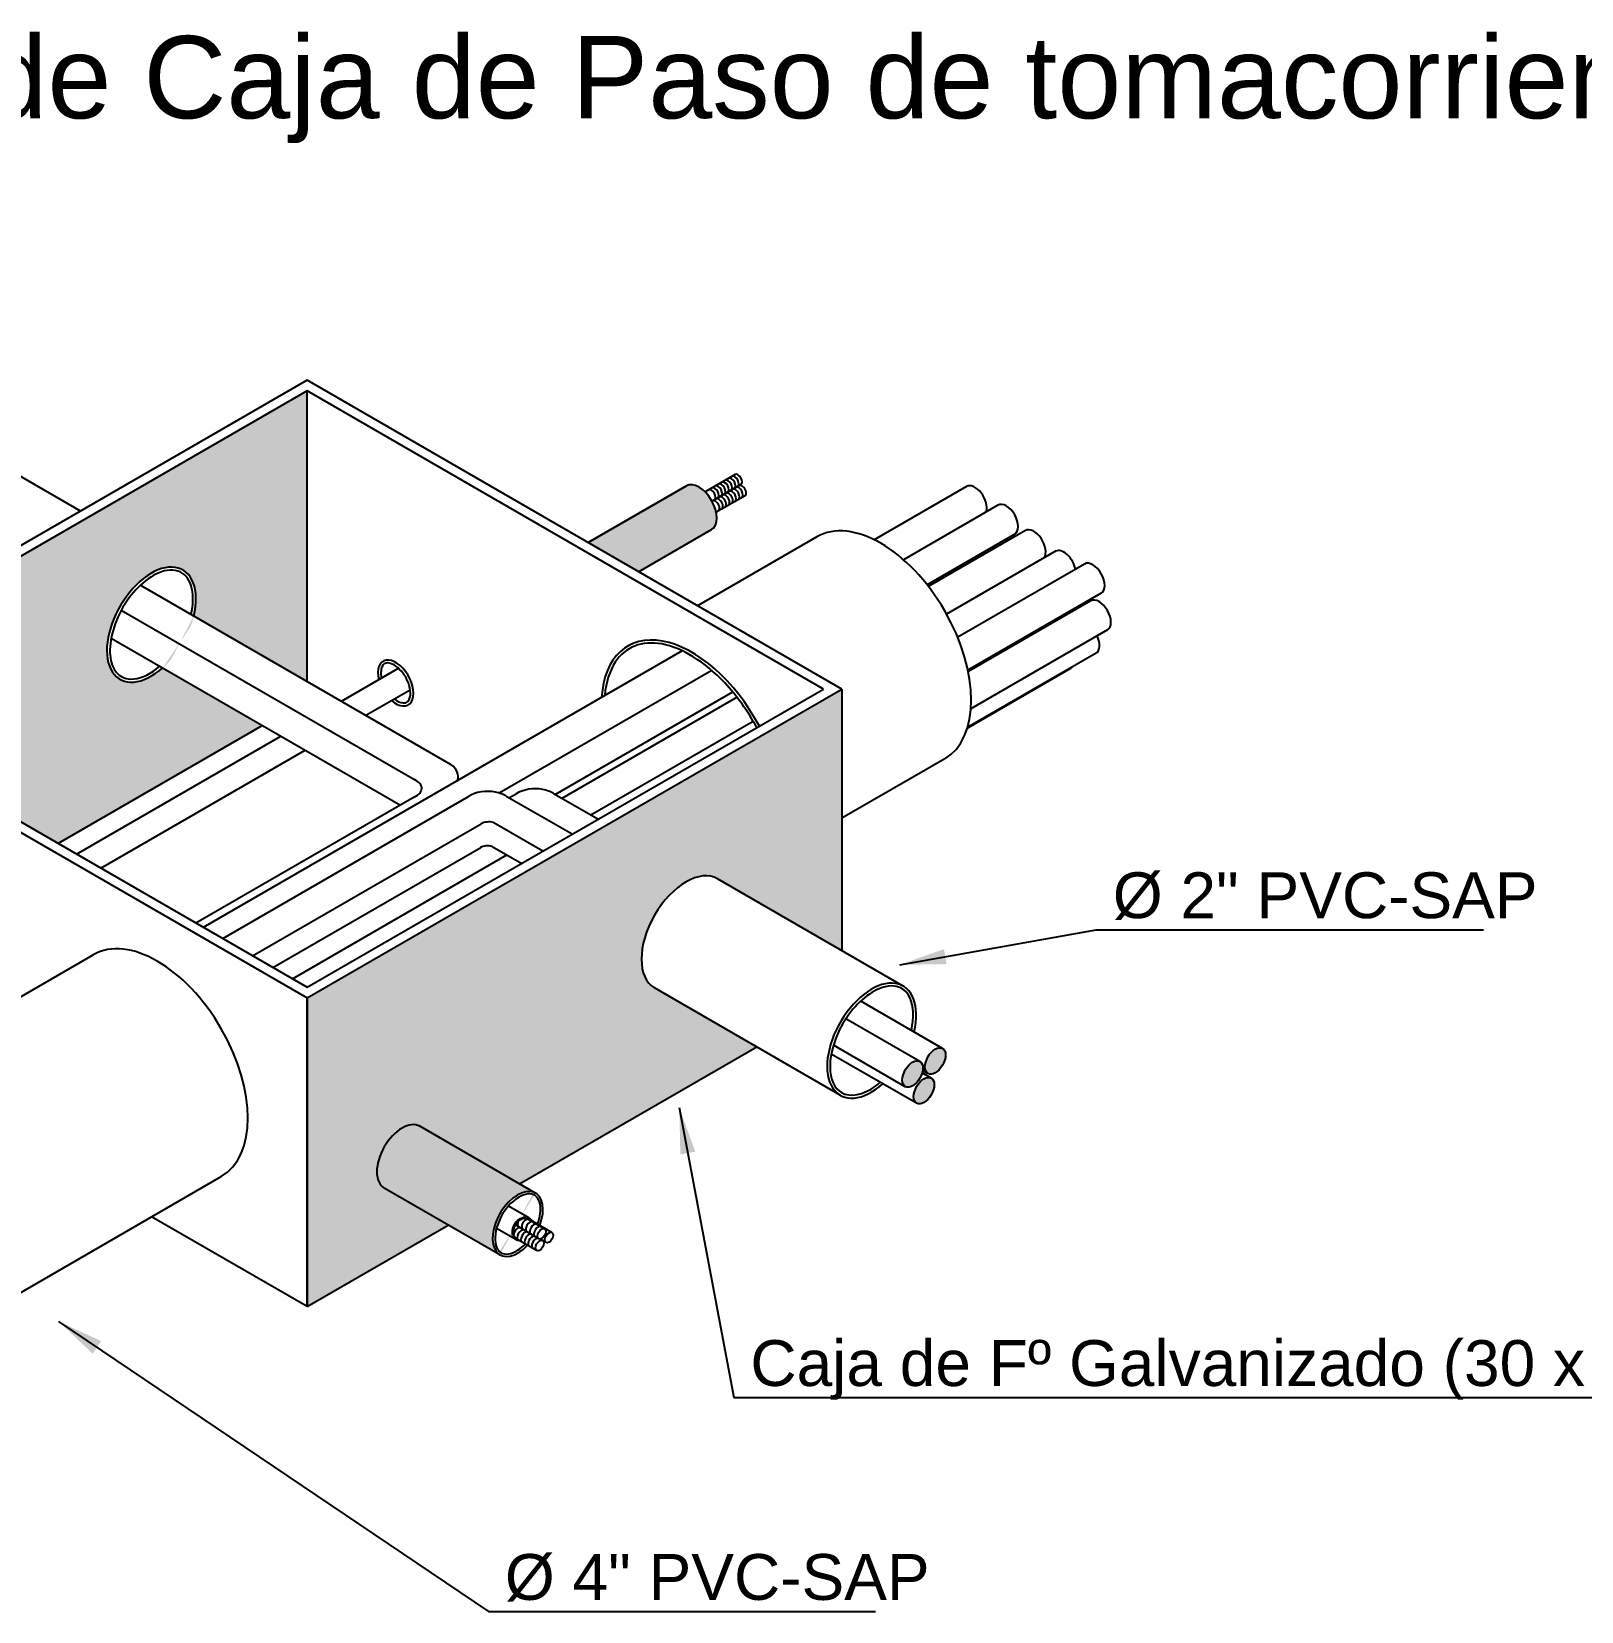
# Model space of a CAD drawing. Header units: millimetres. Extents: x 3354 to 3637, y 1117 to 1358.
# Drawn here: x 3619.31 to 3626.84, y 1350.48 to 1358.15 of the extents above; entities that cross this region are included whole.
import ezdxf

# ---------------------------------------------------------------- set-up
doc = ezdxf.new("R2010")
doc.units = ezdxf.units.MM
doc.layers.add('sombra', color=253, linetype='Continuous', lineweight=0)
doc.layers.add('TEXTO 1', color=255, linetype='Continuous', lineweight=18)
doc.layers.add('texto', color=7, linetype='Continuous', lineweight=9, true_color=0x000000)
doc.styles.add('1', font='arial.ttf')
doc.styles.get("Standard").update_dxf_attribs({"font": 'arial.ttf'})
doc.dimstyles.new('DIM_50DET', dxfattribs={"dimscale": 0.05, "dimtxt": 1.5, "dimasz": 2, "dimexe": 1, "dimexo": 1, "dimgap": 1, "dimtad": 1, "dimtih": 1, "dimtoh": 1, "dimzin": 0, "dimdsep": 46, "dimtxsty": 'Standard', "dimcen": 1, "dimclrd": 2, "dimclre": 2, "dimclrt": 2, "dimadec": 0, "dimazin": 0, "dimtfac": 1, "dimtofl": 0, "dimtmove": 2, "dimatfit": 3, "dimfxl": 1, "dimtolj": 1, "dimtzin": 0, "dimarcsym": 0})

msp = doc.modelspace()

# ---------------------------------------------------------------- hatches: boundary and pattern name
h = msp.add_hatch()
h.set_pattern_fill('DOTS', color=256, scale=0.03, angle=30, style=0)
h.set_pattern_definition([(29.99999999999999, (2684.757136628337, 727.2166966377812), (-0.003190270072383049, 0.05315070985523389), [0, -0.04762499999999999])])
edge = h.paths.add_edge_path()
edge.add_line((3622.835554904106, 1353.222314704794), (3622.339128960191, 1353.508926357145))
edge.add_ellipse((3622.492222069116, 1353.774091400091), major_axis=(-0.1530931089237246, -0.2651650429450846), ratio=0.5773502691875979, start_angle=180, end_angle=360, ccw=False)
edge.add_line((3622.64531517804, 1354.039256443036), (3623.248827360222, 1353.690818522194))
edge.add_line((3623.248827360222, 1353.690818522194), (3623.248827360222, 1354.960917668581))
edge.add_line((3623.248827360222, 1354.960917668581), (3620.650751148868, 1353.460917668581))
edge.add_line((3620.650751148868, 1353.460917668581), (3620.650751148868, 1351.960917668581))
edge.add_line((3620.650751148868, 1351.960917668581), (3621.337006147045, 1352.357127176511))
edge.add_line((3621.337006147045, 1352.357127176511), (3621.025632673728, 1352.536898735149))
edge.add_ellipse((3621.112235214107, 1352.686898735148), major_axis=(-0.08660254037834458, -0.1499999999997052), ratio=0.5773502691897625, start_angle=180, end_angle=360, ccw=False)
edge.add_line((3621.198837754486, 1352.836898735148), (3621.683416308558, 1352.557127176511))
edge.add_line((3621.683416308558, 1352.557127176511), (3622.835554904106, 1353.222314704794))
edge = h.paths.add_edge_path()
edge.add_ellipse((3619.894145857762, 1355.274091400091), major_axis=(-0.1530931089237246, -0.2651650429450846), ratio=0.5773502691875979, start_angle=117.13735231140569, end_angle=419.6687388485504, ccw=False)
edge.add_line((3620.100215427792, 1355.316381674737), (3620.650751148868, 1354.998529727975))
edge.add_line((3620.650751148868, 1354.998529727975), (3620.650751148868, 1356.409767077601))
edge.add_line((3620.650751148868, 1356.409767077601), (3618.14127035993, 1354.960917668581))
edge.add_line((3618.14127035993, 1354.960917668581), (3619.440308465607, 1354.210917668581))
edge.add_line((3619.440308465607, 1354.210917668581), (3620.433339002508, 1354.784244116374))
edge.add_line((3620.433339002508, 1354.784244116374), (3619.948971794757, 1355.063893654155))
h = msp.add_hatch(color=16)
h.set_gradient(color1=(51, 51, 51), color2=(0, 0, 0), rotation=119.99999999999997, one_color=1)
h.paths.add_polyline_path([(3621.511368768902, 1355.380013285479), (3621.510295026157, 1355.379563708033), (3621.508290236836, 1355.378406242379)])
h.paths.add_polyline_path([(3622.01700308783, 1355.672111743841), (3622.261952062108, 1355.530690387603), (3622.616722802627, 1355.735517370143), (3622.619653808809, 1355.737379935568), (3622.622430228058, 1355.739493536236), (3622.625045371734, 1355.741853080297), (3622.62749293973, 1355.744452883403), (3622.629767035638, 1355.747286682401), (3622.631862180963, 1355.750347650421), (3622.633773328316, 1355.753628413321), (3622.635495873576, 1355.757121067459), (3622.63702566698, 1355.760817198722), (3622.638359023122, 1355.764707902808), (3622.63949272983, 1355.76878380667), (3622.640424055906, 1355.773035091099), (3622.641150757702, 1355.777451514377), (3622.641671084532, 1355.782022436954), (3622.641983782883, 1355.786736847077), (3622.642088099435, 1355.791583387321), (3622.641983782883, 1355.796550381943), (3622.641671084532, 1355.80162586502), (3622.641150757702, 1355.806797609268), (3622.640424055905, 1355.812053155502), (3622.63949272983, 1355.817379842651), (3622.638359023122, 1355.822764838259), (3622.63702566698, 1355.828195169401), (3622.635495873576, 1355.833657753932), (3622.633773328316, 1355.839139432007), (3622.631862180963, 1355.844626997786), (3622.629767035638, 1355.85010723124), (3622.62749293973, 1355.855566930007), (3622.625045371734, 1355.860992941196), (3622.622430228057, 1355.866372193069), (3622.619653808808, 1355.871691726537), (3622.616722802626, 1355.87693872638), (3622.61364427056, 1355.882100552114), (3622.610425629064, 1355.887164768449), (3622.607074632127, 1355.892119175244), (3622.603599352594, 1355.896951836899), (3622.600008162719, 1355.901651111111), (3622.596309713992, 1355.906205676914), (3622.592512916299, 1355.910604561961), (3622.58862691646, 1355.914837168953), (3622.584661076188, 1355.918893301169), (3622.580624949539, 1355.922763187031), (3622.576528259897, 1355.926437503645), (3622.572380876546, 1355.92990739926), (3622.568192790895, 1355.933164514594), (3622.563974092409, 1355.936201002971), (3622.559734944303, 1355.939009549224), (3622.555485559056, 1355.94158338732), (3622.551236173809, 1355.943916316657), (3622.546997025703, 1355.946002717004), (3622.542778327217, 1355.947837562039), (3622.538590241566, 1355.949416431461), (3622.534442858215, 1355.950735521635), (3622.530346168573, 1355.951791654756), (3622.526310041925, 1355.952582286508), (3622.522344201653, 1355.953105512189), (3622.518458201813, 1355.953360071304), (3622.514661404121, 1355.953345350596), (3622.510962955394, 1355.95306138553), (3622.507371765518, 1355.952508860201), (3622.503896485985, 1355.951689105693), (3622.500545489048, 1355.950604096864), (3622.497326847552, 1355.949256447598), (3622.494248315486, 1355.947649404498)])
h.paths.add_polyline_path([(3621.632769513295, 1355.167431673677), (3621.633695730158, 1355.168136773449), (3621.630764723976, 1355.166274208023)])
h = msp.add_hatch(color=18)
h.set_gradient(color1=(51, 51, 51), color2=(51, 51, 51), rotation=300, one_color=1, tint=0.2000000029802322)
edge = h.paths.add_edge_path()
edge.add_ellipse((3621.67447027773, 1352.362292169818), major_axis=(-0.08660254037834458, -0.1499999999997052), ratio=0.5773502691897625, start_angle=180.0000000000378, end_angle=360.0000000000378, ccw=False)
edge.add_line((3621.752403304657, 1352.517297515742), (3621.198837754485, 1352.836898735148))
edge.add_ellipse((3621.112235214107, 1352.686898735148), major_axis=(-0.08660254037834458, -0.1499999999997052), ratio=0.5773502691897625, start_angle=180, end_angle=360)
edge.add_line((3621.02563267373, 1352.536898735148), (3621.579198223901, 1352.217297515743))
edge = h.paths.add_edge_path()
edge.add_line((3618.052674937514, 1354.653336684441), (3617.937139594215, 1354.720041045996))
edge.add_ellipse((3617.850537053837, 1354.570041045996), major_axis=(-0.08660254037834458, -0.1499999999997052), ratio=0.5773502691897625, start_angle=180, end_angle=254.0438781764396)
edge.add_ellipse((3617.850537053837, 1354.570041045996), major_axis=(-0.08660254037834458, -0.1499999999997052), ratio=0.5773502691897625, start_angle=254.0438781764396, end_angle=254.8796527911875)
edge.add_ellipse((3617.850537053837, 1354.570041045996), major_axis=(-0.08660254037834458, -0.1499999999997052), ratio=0.5773502691897625, start_angle=254.8796527911875, end_angle=273.8307443501911)
edge.add_ellipse((3617.850537053837, 1354.570041045996), major_axis=(-0.08660254037834458, -0.1499999999997052), ratio=0.5773502691897625, start_angle=273.8307443501911, end_angle=280.9261625994182)
edge.add_ellipse((3617.850537053837, 1354.570041045996), major_axis=(-0.08660254037834458, -0.1499999999997052), ratio=0.5773502691897625, start_angle=280.9261625994182, end_angle=288.9428290006692)
edge.add_ellipse((3617.850537053837, 1354.570041045996), major_axis=(-0.08660254037834458, -0.1499999999997052), ratio=0.5773502691897625, start_angle=288.9428290006692, end_angle=292.5027438886084)
edge.add_ellipse((3617.850537053837, 1354.570041045996), major_axis=(-0.08660254037834458, -0.1499999999997052), ratio=0.5773502691897625, start_angle=292.5027438886084, end_angle=360)
edge.add_line((3617.763934513457, 1354.420041045996), (3618.052674937514, 1354.253336684441))
edge.add_line((3618.052674937514, 1354.253336684441), (3618.052674937515, 1354.653336684441))
h = msp.add_hatch(color=18)
edge = h.paths.add_edge_path()
edge.add_ellipse((3623.593325608555, 1353.090692573355), major_axis=(-0.0354203803422946, -0.06134989837638066), ratio=0.5773502691889173, start_angle=113.5875091132236, end_angle=123.6621810563584)
edge.add_ellipse((3623.593325608555, 1353.090692573355), major_axis=(-0.0354203803422946, -0.06134989837638066), ratio=0.5773502691889173, start_angle=123.6621810563584, end_angle=180.0000000000016)
edge.add_ellipse((3623.593325608555, 1353.090692573355), major_axis=(-0.0354203803422946, -0.06134989837638066), ratio=0.5773502691889173, start_angle=180.0000000000016, end_angle=360.0000000000016)
edge.add_ellipse((3623.593325608555, 1353.090692573355), major_axis=(-0.0354203803422946, -0.06134989837638066), ratio=0.5773502691889173, start_angle=1.64763114765459e-12, end_angle=113.5875091132236)
edge = h.paths.add_edge_path()
edge.add_ellipse((3623.703433060212, 1353.154263140209), major_axis=(-0.0354203803422946, -0.06134989837638066), ratio=0.5773502691889173, start_angle=1.642770878782452e-12, end_angle=180.0000000000016)
edge.add_ellipse((3623.703433060212, 1353.154263140209), major_axis=(-0.0354203803422946, -0.06134989837638066), ratio=0.5773502691889173, start_angle=180.0000000000016, end_angle=360.0000000000016)
edge = h.paths.add_edge_path()
edge.add_ellipse((3623.648379334383, 1353.009839579812), major_axis=(-0.0354203803422946, -0.06134989837638066), ratio=0.5773502691889173, start_angle=1.637910609910315e-12, end_angle=180.0000000000016)
edge.add_ellipse((3623.648379334383, 1353.009839579812), major_axis=(-0.0354203803422946, -0.06134989837638066), ratio=0.5773502691889173, start_angle=180.0000000000016, end_angle=360.0000000000016)

# ---------------------------------------------------------------- linework, layer by layer
for p, q in [((3620.650751148868, 1356.460917668581), (3618.052674937514, 1354.960917668581)), ((3623.248827360222, 1354.960917668581), (3620.650751148868, 1356.460917668581)), ((3620.650751148868, 1356.409767077601), (3618.14127035993, 1354.960917668581)), ((3623.160231937806, 1354.960917668581), (3620.650751148868, 1356.409767077601)), ((3620.650751148868, 1354.998529727975), (3620.650751148868, 1356.409767077601)), ((3618.764869170022, 1356.27963299034), (3619.550813022772, 1355.825868095388)), ((3622.73053101464, 1356.002799483661), (3622.584859786716, 1355.918696161005)), ((3622.01700308783, 1355.672111743841), (3622.494248315486, 1355.947649404498)), ((3622.494248315486, 1355.947649404498), (3622.01700308783, 1355.672111743841)), ((3622.758759428464, 1355.953906436703), (3622.618865106054, 1355.873138412001)), ((3623.855487825945, 1355.944744218948), (3623.407172643995, 1355.685909327968)), ((3622.778774039246, 1355.900376834359), (3622.639028679638, 1355.819694813371)), ((3624.007795121095, 1355.854459323053), (3623.548608068389, 1355.589347554565)), ((3622.261952062108, 1355.530690387603), (3622.616722802627, 1355.735517370143)), ((3622.261952062108, 1355.530690387603), (3622.616722802627, 1355.735517370143)), ((3623.127347077139, 1355.699960929938), (3622.548056979849, 1355.365507636329)), ((3624.089474559242, 1355.712986386255), (3623.663848687014, 1355.467251174351)), ((3624.14169739666, 1355.730743712006), (3623.670520396473, 1355.458709544112)), ((3624.287827808108, 1355.630100126713), (3623.758664458271, 1355.32458752424)), ((3624.428409493511, 1355.568387290125), (3623.812424283865, 1355.212748063519)), ((3619.841521427548, 1355.465738725416), (3621.349530002409, 1354.59508956878)), ((3624.510088931659, 1355.426914353326), (3623.862219239199, 1355.052866611984)), ((3624.458246982594, 1355.389644985521), (3623.863579783163, 1355.046313717851)), ((3619.747474437368, 1355.343827936689), (3621.17298157189, 1354.520811008841)), ((3624.539926420742, 1355.248172048722), (3623.876814742341, 1354.865324342694)), ((3619.698701809099, 1355.208387097746), (3621.103765976075, 1354.397172922713)), ((3622.47368151547, 1355.146957973628), (3620.146360307402, 1353.803278447659)), ((3624.484543853286, 1355.135395002817), (3623.860845559714, 1354.77530262513)), ((3620.817718877734, 1354.902130864769), (3621.094581975892, 1355.061977849019)), ((3622.61725631001, 1355.051631366154), (3621.584727088207, 1354.455500342001)), ((3624.3609852406, 1355.0609161139), (3623.859701232276, 1354.771499656754)), ((3618.052674937514, 1354.960917668581), (3620.650751148868, 1353.460917668581)), ((3618.14127035993, 1354.960917668581), (3620.650751148868, 1353.512068259562)), ((3620.650751148868, 1353.460917668581), (3623.248827360222, 1354.960917668581)), ((3620.650751148868, 1353.512068259562), (3623.160231937806, 1354.960917668581)), ((3620.936329110005, 1354.833651215238), (3621.15138812461, 1354.957815595212)), ((3621.856109169658, 1354.448364849087), (3622.719510786389, 1354.946850004925)), ((3623.248827360222, 1354.960917668581), (3623.248827360222, 1353.690818522194)), ((3622.739899236758, 1354.921415167037), (3621.888330610594, 1354.429761791489)), ((3620.433339002508, 1354.784244116374), (3619.440308465607, 1354.210917668581)), ((3622.819035397787, 1354.803536609184), (3622.029984516772, 1354.347977870626)), ((3619.530405484341, 1354.158900130562), (3620.523436021242, 1354.732226578355)), ((3619.649015716613, 1354.090420481031), (3620.642046253513, 1354.663746928824)), ((3623.749517471804, 1354.622330195409), (3623.248827360222, 1354.333256624706)), ((3621.171430831153, 1354.436239245008), (3620.110735439174, 1353.823846474921)), ((3620.240411578782, 1353.74897792081), (3621.435777082037, 1354.439122515894)), ((3621.938015379683, 1354.255270609741), (3621.621768269141, 1354.437855964143)), ((3621.631640103144, 1354.432156458124), (3621.66601278717, 1354.452001536499)), ((3622.064286791268, 1354.328173443211), (3621.852003974273, 1354.450734984747)), ((3621.796383020892, 1354.173499129267), (3621.555298899752, 1354.312689111504)), ((3620.386081496984, 1353.664875354324), (3621.497278500409, 1354.306425243374)), ((3620.484203306758, 1353.608224701038), (3621.495140813207, 1354.19188974252)), ((3621.5506710729, 1354.196715927853), (3621.693633384266, 1354.114176598902)), ((3620.579018625679, 1353.553483051135), (3621.621900861076, 1354.155591390475)), ((3623.547488123865, 1353.518386649908), (3622.64531517804, 1354.039256443036)), ((3618.352638730348, 1352.943281780616), (3619.611546912992, 1353.670112758751)), ((3623.241301906018, 1352.988056564018), (3622.339128960192, 1353.508926357146)), ((3620.650751148868, 1353.460917668581), (3620.650751148868, 1351.960917668581)), ((3620.650751148868, 1351.960917668581), (3620.650751148868, 1353.460917668581)), ((3623.738853440555, 1353.215613038586), (3623.341176678826, 1353.44521182402)), ((3623.628745988897, 1353.152042471731), (3623.26907341254, 1353.359699530511)), ((3621.683416308558, 1352.557127176511), (3622.835554904106, 1353.222314704794)), ((3623.612958954041, 1352.948489681436), (3623.198156417716, 1353.187976037444)), ((3623.557905228212, 1353.029342674978), (3623.208810864613, 1353.230892399775)), ((3623.683799714726, 1353.071189478188), (3623.639960054258, 1353.096500317961)), ((3623.66801267987, 1353.092913241833), (3623.642440051181, 1353.10767760589)), ((3621.761072818108, 1352.512292169818), (3621.198837754486, 1352.836898735148)), ((3618.974809125013, 1351.865651046088), (3620.233717307658, 1352.592482024221)), ((3621.587867737352, 1352.212292169818), (3621.025632673729, 1352.536898735148)), ((3620.650751148868, 1351.960917668581), (3619.895283452154, 1352.397087146643)), ((3621.728815014892, 1352.39162982612), (3621.628788792774, 1352.449379992385)), ((3620.650751148868, 1351.960917668581), (3621.337006147045, 1352.357127176511)), ((3621.664757040472, 1352.286493301035), (3621.570802551201, 1352.340737950707)), ((3621.776286697264, 1352.29014657234), (3621.66324097424, 1352.357992755859)), ((3621.804662596193, 1352.339295070994), (3621.715288841521, 1352.390895032312)), ((3621.840743287303, 1352.321274627567), (3621.72659317033, 1352.38717922833)), ((3621.766265895448, 1352.232748409935), (3621.669640845681, 1352.288534908429)), ((3621.794641794377, 1352.281896908589), (3621.782577022264, 1352.288862508016)), ((3621.812367388375, 1352.272126128913), (3621.783253116369, 1352.288935261693))]:
    msp.add_line(p, q)
for centre, major_axis, ratio, start_param, end_param in [((3622.744645221552, 1355.978352960181), (0.0141142069119375, -0.02444652347888133), 0.5773502691861858, 0, 3.141592653589793), ((3622.555485559057, 1355.84158338732), (0.0612372435700806, -0.1060660171776928), 0.5773502691894541, 0, 3.141592653589793), ((3622.555485559057, 1355.84158338732), (0.0612372435700806, -0.1060660171776928), 0.5773502691894541, 2.604011971145433e-14, 3.141592653589819), ((3622.615546523619, 1355.903817792181), (0.0141142069119375, -0.02444652347888133), 0.5773502691861858, 0, 3.061043079654734), ((3622.631683860861, 1355.91313468818), (0.0141142069119375, -0.02444652347888133), 0.5773502691861858, 0, 3.061043079654734), ((3622.647821198103, 1355.92245158418), (0.0141142069119375, -0.02444652347888133), 0.5773502691861858, 0, 3.061043079654734), ((3622.663958535344, 1355.931768480182), (0.0141142069119375, -0.02444652347888133), 0.5773502691861858, 0, 3.061043079654734), ((3622.680095872585, 1355.941085376181), (0.0141142069119375, -0.02444652347888133), 0.5773502691861858, 0, 3.061043079654734), ((3622.696233209827, 1355.950402272181), (0.0141142069119375, -0.02444652347888133), 0.5773502691861858, 0, 3.061043079654734), ((3622.712370547069, 1355.959719168182), (0.0141142069119375, -0.02444652347888133), 0.5773502691861858, 0, 3.061043079654734), ((3622.716247820609, 1355.896872669837), (0.0141142069119375, -0.02444652347888133), 0.5773502691861858, 0, 3.061043079654734), ((3622.728507884311, 1355.969036064182), (0.0141142069119375, -0.02444652347888133), 0.5773502691861858, 0, 3.061043079654734), ((3622.73238515785, 1355.906189565838), (0.0141142069119375, -0.02444652347888133), 0.5773502691861858, 0, 3.061043079654734), ((3622.748522495092, 1355.915506461838), (0.0141142069119375, -0.02444652347888133), 0.5773502691861858, 0, 3.061043079654734), ((3622.764659832334, 1355.924823357838), (0.0141142069119375, -0.02444652347888133), 0.5773502691861858, 0, 3.222142226981549), ((3623.896327545019, 1355.874007750549), (0.04083971907389321, -0.07073646839954084), 0.5773502691861865, 0.4742956519453056, 3.141592653589793), ((3622.635561134402, 1355.850288189835), (0.0141142069119375, -0.02444652347888133), 0.5773502691861858, 0, 3.061043079654734), ((3622.651698471643, 1355.859605085835), (0.0141142069119375, -0.02444652347888133), 0.5773502691861858, 0, 3.061043079654734), ((3622.667835808885, 1355.868921981836), (0.0141142069119375, -0.02444652347888133), 0.5773502691861858, 0, 3.061043079654734), ((3622.683973146126, 1355.878238877836), (0.0141142069119375, -0.02444652347888133), 0.5773502691861858, 0, 3.061043079654734), ((3622.700110483368, 1355.887555773837), (0.0141142069119375, -0.02444652347888133), 0.5773502691861858, 0, 3.061043079654734), ((3624.048634840169, 1355.783722854653), (0.04083971907389321, -0.07073646839954084), 0.5773502691861865, 0, 3.141592653589793), ((3623.438432274472, 1355.161145562673), (0.3110851973326915, -0.5388153672645947), 0.5773502691897647, 0, 3.141592653589793), ((3624.182537115736, 1355.660007243608), (0.04083971907389321, -0.07073646839954084), 0.5773502691861865, 0.2779012646690323, 3.141592653589793), ((3624.328667527182, 1355.559363658313), (0.04083971907389321, -0.07073646839954084), 0.5773502691861865, 7.313097123564737, 9.42477796076938), ((3619.894145857762, 1355.274091400091), (-0.1530931089237246, -0.2651650429450846), 0.5773502691875978, 2.044432474902619, 7.324601260599441), ((3624.469249212586, 1355.497650821725), (0.04083971907389321, -0.07073646839954084), 0.5773502691861865, 0, 3.141592653589793), ((3624.499086701668, 1355.318908517122), (0.04083971907389321, -0.07073646839954084), 0.5773502691861865, 0, 3.141592653589793), ((3624.362755549796, 1355.365720304329), (0.04083971907389321, -0.07073646839954084), 0.5773502691861865, 1.233557234875025, 1.314938079890759), ((3622.520708321678, 1354.631297391486), (0.3110851973326915, -0.5388153672645947), 0.5773502691897647, 1.515635109601192, 3.855876734543607), ((3624.443704134212, 1355.206131471216), (0.04083971907389321, -0.07073646839954084), 0.5773502691861865, 6.283185307179586, 7.710207984689765), ((3621.081161208802, 1354.990381826828), (0.0612372435700806, -0.1060660171776928), 0.5773502691894541, -1.027479282851005, 4.243976564305521), ((3624.320145521526, 1355.131652582299), (0.04083971907389321, -0.07073646839954084), 0.5773502691861865, 6.283185307179586, 6.542042554570931), ((3621.211678335072, 1354.534565696044), (-0.1731834279031287, 0), 0.5773502691898241, 9.245364143357612, 10.07493874973973), ((3621.115285132344, 1354.478913054502), (-0.09271027380843154, 0), 0.5773502691895228, 2.22134069496054, 4.040672365216283), ((3621.533635983479, 1354.286871923534), (-0.0496876596903334, 0), 0.5773502691887021, 4.261260027135267, 5.533231827371741), ((3621.529008156627, 1354.170898739882), (-0.0496876596903334, 0), 0.5773502691887021, 4.261260027135267, 5.533231827371741), ((3622.492222069116, 1353.774091400091), (-0.1530931089237246, -0.2651650429450846), 0.5773502691875978, 3.141592653589793, 6.283185307179586), ((3619.922632110325, 1353.131297391486), (0.3110851973326915, -0.5388153672645947), 0.5773502691897647, 0, 3.141592653589793), ((3623.394395014941, 1353.253221606963), (-0.1530931089237246, -0.2651650429450846), 0.5773502691875978, 2.044432474902274, 7.324601260599172), ((3621.112235214107, 1352.686898735148), (-0.08660254037834458, -0.1499999999997052), 0.5773502691897625, 3.141592653589793, 6.283185307179586), ((3621.67447027773, 1352.362292169818), (-0.08660254037834458, -0.1499999999997052), 0.5773502691897625, 1.849283188465437, 7.461234662385124), ((3621.67453096189, 1352.318477264289), (-0.01418794946421345, -0.02457424932715312), 0.577350269188793, 3.277658823549725, 5.380175237403696), ((3621.692184775727, 1352.308284830117), (-0.01418794946421345, -0.02457424932715312), 0.577350269188793, 3.34570796498525, 6.283185307179586), ((3621.693802488293, 1352.372337368539), (-0.01418794946421345, -0.02457424932715312), 0.577350269188793, 4.904316730392446, 6.11691136562732), ((3621.709838589564, 1352.298092395946), (-0.01418794946421345, -0.02457424932715312), 0.577350269188793, 3.397014437652787, 6.283185307179586), ((3621.713608857299, 1352.360450262061), (-0.01418794946421345, -0.02457424932715312), 0.577350269188793, 3.429750024707139, 6.11691136562732), ((3621.733415226305, 1352.348563155583), (-0.01418794946421345, -0.02457424932715312), 0.577350269188793, 3.376392848204502, 6.11691136562732), ((3621.753014463886, 1352.336800362315), (-0.01418794946421345, -0.02457424932715312), 0.577350269188793, 3.307866595157249, 6.11691136562732), ((3621.772820832892, 1352.324913255838), (-0.01418794946421345, -0.02457424932715312), 0.577350269188793, 3.141592653589793, 6.11691136562732), ((3621.727492403401, 1352.287899961775), (-0.01418794946421345, -0.02457424932715312), 0.577350269188793, 3.440056725393049, 6.283185307179586), ((3621.745146217238, 1352.277707527604), (-0.01418794946421345, -0.02457424932715312), 0.577350269188793, 3.477933251040467, 6.283185307179586), ((3621.762800031076, 1352.267515093433), (-0.01418794946421345, -0.02457424932715312), 0.577350269188793, 3.512191661968677, 6.283185307179586)]:
    msp.add_ellipse(centre, major_axis=major_axis, ratio=ratio, start_param=start_param, end_param=end_param)
for centre, major_axis, ratio in [((3623.593325608555, 1353.090692573355), (-0.0354203803422946, -0.06134989837638066), 0.5773502691889173), ((3623.703433060212, 1353.154263140209), (-0.0354203803422946, -0.06134989837638066), 0.5773502691889173), ((3623.648379334383, 1353.009839579812), (-0.0354203803422946, -0.06134989837638066), 0.5773502691889173), ((3621.790474646729, 1352.314720821667), (-0.01418794946421345, -0.02457424932715312), 0.577350269188793), ((3621.826555337839, 1352.29670037824), (-0.01418794946421345, -0.02457424932715312), 0.577350269188793), ((3621.780453844913, 1352.257322659262), (-0.01418794946421345, -0.02457424932715312), 0.577350269188793)]:
    msp.add_ellipse(centre, major_axis=major_axis, ratio=ratio)
at = {"extrusion": (0, 0, -1)}
msp.add_ellipse((3621.698117008005, 1352.337857068379), major_axis=(0.02847616232464847, 0.04932215995074109), ratio=0.7071067811859637, start_param=3.141592653589793, end_param=6.283185307179586, dxfattribs=at)
for points, knots in [([(3620.086895122471, 1355.3240721566), (3620.097414132583, 1355.370075873509), (3620.098588611505, 1355.413527673881), (3620.072815996745, 1355.529646258784), (3620.009266891775, 1355.559612630614), (3619.862865017492, 1355.496623985955), (3619.792098476189, 1355.426345542136), (3619.701516110857, 1355.258851838691), (3619.683173551202, 1355.164169609663), (3619.711588576901, 1355.035954589085), (3619.752873950365, 1355.003884437406), (3619.848486808291, 1355.014040506043), (3619.893297225948, 1355.035587646276), (3619.935480983767, 1355.071682577513)], [2.060391255828748, 2.060391255828748, 2.060391255828748, 2.060391255828748, 2.579578801777838, 2.579578801777838, 3.800276324934277, 3.800276324934277, 4.760581193338822, 4.760581193338822, 5.720886061743368, 5.720886061743368, 6.681190930147913, 6.681190930147913, 7.305973697789657, 7.305973697789657, 7.305973697789657, 7.305973697789657]), ([(3622.835491528779, 1354.773970464286), (3622.792875259727, 1354.853535988804), (3622.739577075371, 1354.928194469309), (3622.583479546363, 1355.094279258681), (3622.471264168024, 1355.162690644017), (3622.277241676072, 1355.197176536752), (3622.197095017153, 1355.165352655071), (3622.120392887592, 1355.049653287771), (3622.102731224974, 1354.994229700809), (3622.097302049622, 1354.929655187703)], [1.515635109601192, 1.515635109601192, 1.515635109601192, 1.515635109601192, 1.957347735177539, 1.957347735177539, 2.689364941307731, 2.689364941307731, 3.421382147437923, 3.421382147437923, 3.835005985899945, 3.835005985899945, 3.835005985899945, 3.835005985899945]), ([(3621.073999378914, 1354.913135182052), (3621.089595570343, 1354.900733475728), (3621.105459914797, 1354.894105786361), (3621.136009550001, 1354.892249749615), (3621.147067233112, 1354.901340419531), (3621.156075145977, 1354.947177162326), (3621.149076120359, 1354.983074613628), (3621.114395823107, 1355.0462535544), (3621.087372226968, 1355.072477102615), (3621.041482325625, 1355.092243216988), (3621.026647898995, 1355.088437244938), (3621.00983165426, 1355.062212181476), (3621.006814861809, 1355.040024127208), (3621.012218917517, 1355.014425515095)], [-0.9753968369234209, -0.9753968369234209, -0.9753968369234209, -0.9753968369234209, -0.3647211615398348, -0.3647211615398348, 0.5843513151844217, 0.5843513151844217, 1.533423791908678, 1.533423791908678, 2.482496268632935, 2.482496268632935, 3.431568745357191, 3.431568745357191, 4.201996051473425, 4.201996051473425, 4.201996051473425, 4.201996051473425]), ([(3621.621768269139, 1354.437855964139), (3621.606477163939, 1354.448593291595), (3621.586875587246, 1354.456183853019), (3621.52075484056, 1354.468904073291), (3621.468877700316, 1354.460834296225), (3621.435777082037, 1354.439122515894)], [3.830151029331181, 3.830151029331181, 3.830151029331181, 3.830151029331181, 4.390749786859055, 4.390749786859055, 5.566902359470546, 5.566902359470546, 5.566902359470546, 5.566902359470546]), ([(3621.852003974271, 1354.450734984744), (3621.836712869072, 1354.461472312199), (3621.817111292378, 1354.469062873623), (3621.750990545692, 1354.481783093895), (3621.699113405448, 1354.473713316829), (3621.66601278717, 1354.452001536499)], [3.830151029331181, 3.830151029331181, 3.830151029331181, 3.830151029331181, 4.390749786859055, 4.390749786859055, 5.566902359470546, 5.566902359470546, 5.566902359470546, 5.566902359470546]), ([(3623.587424361177, 1353.303040658327), (3623.601081216267, 1353.364383783643), (3623.598675972387, 1353.421346013793), (3623.557891789739, 1353.509816150032), (3623.512066240442, 1353.529426873973), (3623.393395923979, 1353.496597024136), (3623.323607341038, 1353.440476247286), (3623.222022602251, 1353.290167289804), (3623.191389764997, 1353.198023655028), (3623.192615888302, 1353.064692852165), (3623.214322229539, 1353.019977554738), (3623.248379181337, 1353.000314764449), (3623.288731293577, 1352.977017461585), (3623.351680000881, 1352.987298947756), (3623.421908003084, 1353.038666370311), (3623.429092593047, 1353.044404893193), (3623.436193885911, 1353.050545041109)], [2.060721332714704, 2.060721332714704, 2.060721332714704, 2.060721332714704, 2.754174705370029, 2.754174705370029, 3.672232940493371, 3.672232940493371, 4.590291175616715, 4.590291175616715, 5.508349410740058, 5.508349410740058, 6.283185307179586, 6.283185307179586, 6.283185307179586, 7.20124354230293, 7.20124354230293, 7.306634384112531, 7.306634384112531, 7.306634384112531, 7.306634384112531]), ([(3621.771006075433, 1352.361537425613), (3621.783830871132, 1352.396903344993), (3621.787932335147, 1352.432277610294), (3621.776155419094, 1352.489937276299), (3621.758657010636, 1352.506677957009), (3621.707905450202, 1352.510016082469), (3621.672520902753, 1352.493892216568), (3621.61004631176, 1352.431772689565), (3621.583755633622, 1352.386938583932), (3621.559739715422, 1352.301482125296), (3621.562634010113, 1352.26206546602), (3621.58105532754, 1352.232351246291), (3621.58695491668, 1352.226592512468), (3621.593831762192, 1352.22262216386), (3621.613407479001, 1352.211320118491), (3621.643889387336, 1352.214698753251), (3621.687986395887, 1352.24369283699), (3621.699553905386, 1352.253508717374), (3621.710557006657, 1352.264911951875)], [1.861801544840248, 1.861801544840248, 1.861801544840248, 1.861801544840248, 2.564113764651018, 2.564113764651018, 3.418818352868024, 3.418818352868024, 4.27352294108503, 4.27352294108503, 5.128227529302036, 5.128227529302036, 5.982932117519042, 5.982932117519042, 6.283185307179586, 6.283185307179586, 6.283185307179586, 7.137889895396592, 7.137889895396592, 7.442546430884318, 7.442546430884318, 7.442546430884318, 7.442546430884318]), ([(3621.684594134767, 1352.279901622949), (3621.669082952959, 1352.28054531615), (3621.655325594908, 1352.290457108214), (3621.64420623959, 1352.326214439589), (3621.651472549911, 1352.353450731136), (3621.682887768581, 1352.391154429262), (3621.706795998427, 1352.400826662818), (3621.726309830664, 1352.392950586757), (3621.727720674611, 1352.392263211796), (3621.729076475817, 1352.391480439604), (3621.734387071439, 1352.388414365792), (3621.738729614208, 1352.383859483155), (3621.741916306201, 1352.378332411703)], [2.762418049341302, 2.762418049341302, 2.762418049341302, 2.762418049341302, 3.720140002256759, 3.720140002256759, 4.952010355878807, 4.952010355878807, 6.183880709500855, 6.183880709500855, 6.283185307179586, 6.283185307179586, 6.283185307179586, 6.672155725039945, 6.672155725039945, 6.672155725039945, 6.672155725039945])]:
    msp.add_open_spline(points, degree=3, knots=knots)

# ---------------------------------------------------------------- texts
at = {"layer": 'texto', "ltscale": 0.1, "insert": (3626.641330205158, 1357.612817018631), "char_height": 0.4, "width": 21.42661051953124, "attachment_point": 8}
msp.add_mtext('Detalle de Caja de Paso de tomacorriente y linea de red de computo de piso', dxfattribs=at)
at = {"layer": 'TEXTO 1', "style": '1'}
for s, p in [('Ø 2" PVC-SAP', (3624.566422772523, 1353.847874004591)), ('Caja de Fº Galvanizado (30 x 30)cm', (3622.804840630425, 1351.575265477272)), ('Ø 4" PVC-SAP', (3621.612027608287, 1350.536276257983))]:
    msp.add_text(s, height=0.2227076489369756, dxfattribs=at).set_placement(p)

# ---------------------------------------------------------------- leaders
at = {"layer": 'sombra', "linetype": 'Continuous', "lineweight": 5, "ltscale": 2}
for points in [[(3623.530566645178, 1353.621453205543), (3624.485972856609, 1353.791910587584), (3626.367476016454, 1353.791910587584)], [(3622.459351374032, 1352.927781826693), (3622.724390714511, 1351.519302060265), (3627.857122340358, 1351.519302060265)], [(3619.443047812267, 1351.888792607404), (3621.531577692374, 1350.480312840976), (3623.413080852219, 1350.480312840976)]]:
    msp.add_leader(points, dimstyle='DIM_50DET', override={"dimasz": 4.5, "dimgap": 1, "dimtad": 0}, dxfattribs=at)

doc.saveas('drawing.dxf')
